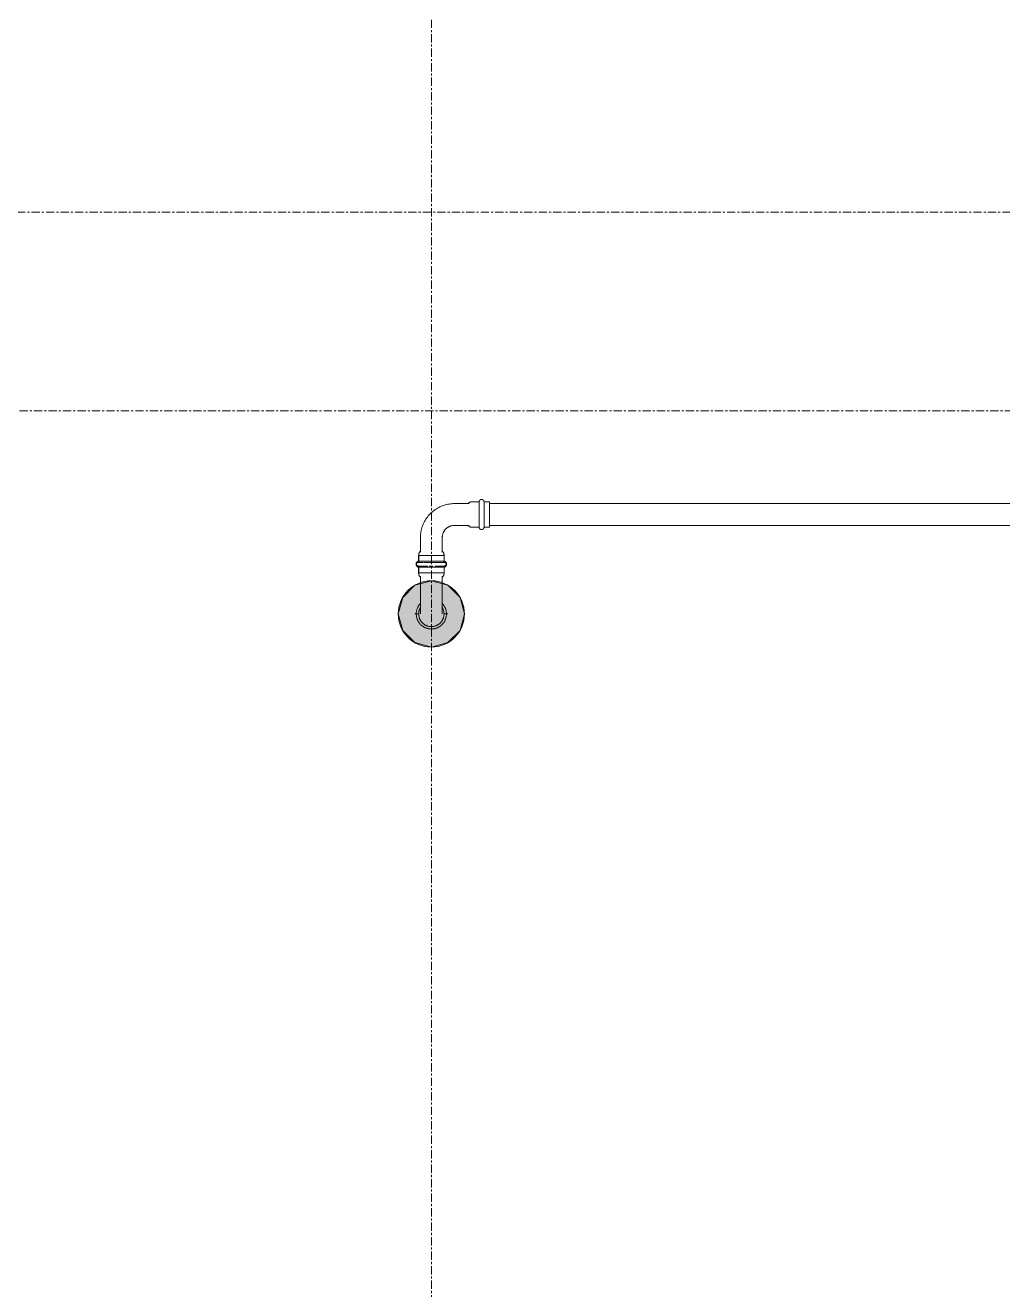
# Model space of a CAD drawing. Header units: inches. Extents: x -3679 to 241, y -496 to 1784.
# Drawn here: x -1932.5 to -1873.5, y 498.9 to 575.3 of the extents above; entities that cross this region are included whole.
import ezdxf

# ---------------------------------------------------------------- set-up
doc = ezdxf.new("R2010")
doc.units = ezdxf.units.IN
doc.header["$MEASUREMENT"] = 0
doc.linetypes.add('Grid Line', pattern=[0.875, 0.5, -0.125, 0.125, -0.125])
for name, color, linetype, lineweight in [('A-ANNO-NOTE', 250, 'Continuous', 9), ('P-PIPE', 1, 'Continuous', 9), ('P-PIPE-CNTR', 1, 'Continuous', 9), ('S-GRID', 8, 'Continuous', 9)]:
    doc.layers.add(name, color=color, linetype=linetype, lineweight=lineweight)

# ---------------------------------------------------------------- blocks, each defined once
blk = doc.blocks.new('Victaulic-VicPress316-Elbow 90-45deg Style P568_P571 - Standard-V22-SECOND LEVEL')
at = {"layer": 'P-PIPE'}
for p, q in [((-0.767, 3.52), (-0.767, 3.181)), ((0.766, 3.52), (-0.767, 3.52)), ((-0.767, 3.181), (0.766, 3.181)), ((0.766, 3.181), (0.766, 3.52)), ((-0.767, 2.869), (-0.767, 2.439)), ((0.766, 2.439), (0.766, 2.866)), ((-0.658, 2.278), (-0.658, 1.393)), ((0.657, 1.393), (0.657, 2.278)), ((-3.181, 0.766), (-3.52, 0.766)), ((-3.52, 0.766), (-3.52, -0.767)), ((-3.181, -0.767), (-3.181, 0.766)), ((-2.439, 0.766), (-2.89, 0.766)), ((-2.89, -0.767), (-2.89, 0.766)), ((-1.393, 0.657), (-2.278, 0.657)), ((-2.278, -0.658), (-1.393, -0.658)), ((-3.52, -0.767), (-3.181, -0.767)), ((-2.89, -0.767), (-2.439, -0.767))]:
    blk.add_line(p, q, dxfattribs=at)
at = {"layer": 'P-PIPE', "flags": 128}
for points in [[(-0.767, 2.89), (-0.772, 2.891), (-0.778, 2.891), (-0.784, 2.892), (-0.79, 2.892), (-0.795, 2.893), (-0.801, 2.895), (-0.807, 2.896), (-0.812, 2.898), (-0.818, 2.9), (-0.823, 2.902), (-0.828, 2.904), (-0.834, 2.907), (-0.839, 2.91), (-0.844, 2.913), (-0.849, 2.916), (-0.853, 2.919), (-0.858, 2.923), (-0.862, 2.927), (-0.867, 2.931), (-0.871, 2.935), (-0.875, 2.939), (-0.879, 2.943), (-0.882, 2.948), (-0.886, 2.953), (-0.889, 2.957), (-0.892, 2.962), (-0.895, 2.967), (-0.897, 2.973), (-0.9, 2.978), (-0.902, 2.983), (-0.904, 2.989), (-0.906, 2.994), (-0.907, 3), (-0.909, 3.006), (-0.91, 3.011), (-0.911, 3.017), (-0.911, 3.023), (-0.912, 3.029), (-0.912, 3.034), (-0.912, 3.04), (-0.912, 3.046), (-0.911, 3.052), (-0.91, 3.058), (-0.909, 3.063), (-0.908, 3.069), (-0.907, 3.075), (-0.905, 3.08), (-0.903, 3.086), (-0.901, 3.091), (-0.899, 3.097), (-0.896, 3.102), (-0.894, 3.107), (-0.891, 3.112), (-0.887, 3.117), (-0.884, 3.122), (-0.881, 3.126), (-0.877, 3.131), (-0.873, 3.135), (-0.869, 3.139), (-0.865, 3.143), (-0.86, 3.147), (-0.856, 3.151), (-0.851, 3.154), (-0.846, 3.158), (-0.842, 3.161), (-0.836, 3.164), (-0.831, 3.166), (-0.826, 3.169), (-0.821, 3.171), (-0.815, 3.173), (-0.81, 3.175), (-0.804, 3.177), (-0.798, 3.178), (-0.793, 3.179), (-0.787, 3.18), (-0.781, 3.181), (-0.775, 3.181), (-0.77, 3.181), (-0.767, 3.181)], [(0.766, 3.181), (0.766, 3.181), (0.764, 3.181), (0.761, 3.181), (0.757, 3.181), (0.751, 3.181), (0.745, 3.181), (0.737, 3.181), (0.728, 3.181), (0.717, 3.181), (0.706, 3.181), (0.693, 3.181), (0.68, 3.181), (0.665, 3.181), (0.649, 3.181), (0.633, 3.181), (0.615, 3.181), (0.596, 3.181), (0.576, 3.181), (0.556, 3.181), (0.534, 3.181), (0.512, 3.181), (0.488, 3.181), (0.464, 3.181), (0.44, 3.181), (0.414, 3.181), (0.388, 3.181), (0.361, 3.181), (0.334, 3.181), (0.306, 3.181), (0.278, 3.181), (0.249, 3.181), (0.22, 3.181), (0.19, 3.181), (0.16, 3.181), (0.13, 3.181), (0.1, 3.181), (0.069, 3.181), (0.039, 3.181), (0.008, 3.181), (-0.022, 3.181), (-0.053, 3.181), (-0.084, 3.181), (-0.114, 3.181), (-0.144, 3.181), (-0.174, 3.181), (-0.204, 3.181), (-0.233, 3.181), (-0.262, 3.181), (-0.291, 3.181), (-0.319, 3.181), (-0.347, 3.181), (-0.374, 3.181), (-0.4, 3.181), (-0.426, 3.181), (-0.451, 3.181), (-0.476, 3.181), (-0.499, 3.181), (-0.522, 3.181), (-0.544, 3.181), (-0.565, 3.181), (-0.585, 3.181), (-0.605, 3.181), (-0.623, 3.181), (-0.64, 3.181), (-0.657, 3.181), (-0.672, 3.181), (-0.686, 3.181), (-0.699, 3.181), (-0.711, 3.181), (-0.722, 3.181), (-0.732, 3.181), (-0.74, 3.181), (-0.748, 3.181), (-0.754, 3.181), (-0.759, 3.181), (-0.763, 3.181), (-0.765, 3.181), (-0.766, 3.181), (-0.767, 3.181)], [(-0.767, 3.181), (-0.766, 3.181), (-0.764, 3.181), (-0.761, 3.181), (-0.757, 3.181), (-0.751, 3.181), (-0.745, 3.181), (-0.737, 3.181), (-0.728, 3.181)], [(0.722, 3.181), (0.732, 3.181), (0.74, 3.181), (0.748, 3.181), (0.754, 3.181), (0.759, 3.181), (0.763, 3.181), (0.765, 3.181), (0.766, 3.181), (0.766, 3.181)], [(0.766, 3.181), (0.772, 3.181), (0.778, 3.181), (0.784, 3.18), (0.79, 3.18), (0.795, 3.179), (0.801, 3.177), (0.807, 3.176), (0.812, 3.174), (0.818, 3.172), (0.823, 3.17), (0.828, 3.168), (0.834, 3.165), (0.839, 3.162), (0.844, 3.159), (0.849, 3.156), (0.853, 3.153), (0.858, 3.149), (0.862, 3.145), (0.867, 3.141), (0.871, 3.137), (0.875, 3.133), (0.879, 3.129), (0.882, 3.124), (0.886, 3.119), (0.889, 3.115), (0.892, 3.11), (0.895, 3.105), (0.897, 3.099), (0.9, 3.094), (0.902, 3.089), (0.904, 3.083), (0.906, 3.078), (0.907, 3.072), (0.909, 3.066), (0.91, 3.061), (0.911, 3.055), (0.911, 3.049), (0.912, 3.043), (0.912, 3.038), (0.912, 3.032), (0.912, 3.026), (0.911, 3.02), (0.91, 3.014), (0.909, 3.009), (0.908, 3.003), (0.907, 2.997), (0.905, 2.992), (0.903, 2.986), (0.901, 2.981), (0.899, 2.975), (0.896, 2.97), (0.894, 2.965), (0.891, 2.96), (0.887, 2.955), (0.884, 2.95), (0.881, 2.946), (0.877, 2.941), (0.873, 2.937), (0.869, 2.933), (0.865, 2.929), (0.86, 2.925), (0.856, 2.921), (0.851, 2.918), (0.846, 2.914), (0.842, 2.911), (0.836, 2.908), (0.831, 2.906), (0.826, 2.903), (0.821, 2.901), (0.815, 2.899), (0.81, 2.897), (0.804, 2.895), (0.798, 2.894), (0.793, 2.893), (0.787, 2.892), (0.781, 2.891), (0.775, 2.891), (0.77, 2.891), (0.766, 2.89)], [(-0.767, 2.89), (-0.766, 2.89), (-0.764, 2.89), (-0.761, 2.89), (-0.757, 2.89), (-0.751, 2.89), (-0.745, 2.89), (-0.737, 2.89), (-0.728, 2.89), (-0.717, 2.89), (-0.706, 2.89), (-0.693, 2.89), (-0.68, 2.89), (-0.665, 2.89), (-0.649, 2.89), (-0.633, 2.89), (-0.615, 2.89), (-0.596, 2.89), (-0.576, 2.89), (-0.556, 2.89), (-0.54, 2.89)], [(-0.754, 2.89), (-0.759, 2.89), (-0.763, 2.89), (-0.765, 2.89), (-0.766, 2.89), (-0.767, 2.89)], [(-0.658, 2.221), (-0.666, 2.228), (-0.674, 2.235), (-0.682, 2.242), (-0.69, 2.25), (-0.698, 2.258), (-0.705, 2.266), (-0.711, 2.275), (-0.718, 2.283), (-0.724, 2.293), (-0.729, 2.302), (-0.735, 2.311), (-0.74, 2.321), (-0.744, 2.331), (-0.748, 2.341), (-0.752, 2.351), (-0.755, 2.362), (-0.758, 2.372), (-0.761, 2.383), (-0.763, 2.394), (-0.764, 2.404), (-0.765, 2.415), (-0.766, 2.426), (-0.767, 2.437), (-0.767, 2.439)], [(-0.534, 2.89), (-0.512, 2.89), (-0.488, 2.89), (-0.464, 2.89), (-0.44, 2.89), (-0.414, 2.89), (-0.388, 2.89), (-0.361, 2.89), (-0.334, 2.89), (-0.306, 2.89), (-0.278, 2.89), (-0.249, 2.89), (-0.22, 2.89), (-0.19, 2.89), (-0.16, 2.89), (-0.13, 2.89), (-0.1, 2.89), (-0.069, 2.89), (-0.039, 2.89), (-0.008, 2.89), (0.022, 2.89), (0.053, 2.89), (0.084, 2.89), (0.114, 2.89), (0.144, 2.89), (0.174, 2.89), (0.204, 2.89), (0.233, 2.89), (0.262, 2.89), (0.291, 2.89), (0.319, 2.89), (0.347, 2.89), (0.374, 2.89), (0.4, 2.89), (0.426, 2.89)], [(0.476, 2.89), (0.499, 2.89), (0.522, 2.89), (0.544, 2.89), (0.565, 2.89), (0.585, 2.89), (0.605, 2.89), (0.623, 2.89), (0.64, 2.89), (0.657, 2.89), (0.672, 2.89), (0.686, 2.89), (0.699, 2.89), (0.711, 2.89), (0.722, 2.89), (0.732, 2.89), (0.74, 2.89), (0.748, 2.89), (0.754, 2.89), (0.759, 2.89), (0.763, 2.89), (0.765, 2.89), (0.766, 2.89), (0.766, 2.89)], [(0.766, 2.439), (0.766, 2.428), (0.766, 2.417), (0.765, 2.406), (0.763, 2.396), (0.761, 2.385), (0.759, 2.374), (0.756, 2.364), (0.753, 2.353), (0.749, 2.343), (0.745, 2.333), (0.741, 2.323), (0.736, 2.313), (0.73, 2.304), (0.725, 2.294), (0.719, 2.285), (0.713, 2.276), (0.706, 2.268), (0.699, 2.259), (0.692, 2.251), (0.684, 2.244), (0.676, 2.236), (0.668, 2.229), (0.659, 2.222), (0.657, 2.221)], [(0.766, 2.89), (0.766, 2.89), (0.764, 2.89), (0.761, 2.89), (0.757, 2.89), (0.751, 2.89), (0.745, 2.89)], [(-3.181, 0.766), (-3.181, 0.772), (-3.181, 0.778), (-3.18, 0.784), (-3.18, 0.79), (-3.179, 0.795), (-3.177, 0.801), (-3.176, 0.807), (-3.174, 0.812), (-3.172, 0.818), (-3.17, 0.823), (-3.168, 0.828), (-3.165, 0.834), (-3.162, 0.839), (-3.159, 0.844), (-3.156, 0.849), (-3.153, 0.853), (-3.149, 0.858), (-3.145, 0.862), (-3.141, 0.867), (-3.137, 0.871), (-3.133, 0.875), (-3.129, 0.879), (-3.124, 0.882), (-3.119, 0.886), (-3.115, 0.889), (-3.11, 0.892), (-3.105, 0.895), (-3.099, 0.897), (-3.094, 0.9), (-3.089, 0.902), (-3.083, 0.904), (-3.078, 0.906), (-3.072, 0.907), (-3.066, 0.909), (-3.061, 0.91), (-3.055, 0.911), (-3.049, 0.911), (-3.043, 0.912), (-3.038, 0.912), (-3.032, 0.912), (-3.026, 0.912), (-3.02, 0.911), (-3.014, 0.91), (-3.009, 0.909), (-3.003, 0.908), (-2.997, 0.907), (-2.992, 0.905), (-2.986, 0.903), (-2.981, 0.901), (-2.975, 0.899), (-2.97, 0.896), (-2.965, 0.894), (-2.96, 0.891), (-2.955, 0.887), (-2.95, 0.884), (-2.946, 0.881), (-2.941, 0.877), (-2.937, 0.873), (-2.933, 0.869), (-2.929, 0.865), (-2.925, 0.86), (-2.921, 0.856), (-2.918, 0.851), (-2.914, 0.846), (-2.911, 0.842), (-2.908, 0.836), (-2.906, 0.831), (-2.903, 0.826), (-2.901, 0.821), (-2.899, 0.815), (-2.897, 0.81), (-2.895, 0.804), (-2.894, 0.798), (-2.893, 0.793), (-2.892, 0.787), (-2.891, 0.781), (-2.891, 0.775), (-2.891, 0.77), (-2.89, 0.766)], [(-3.181, 0.766), (-3.181, 0.766), (-3.181, 0.764), (-3.181, 0.761), (-3.181, 0.757), (-3.181, 0.751), (-3.181, 0.745), (-3.181, 0.737), (-3.181, 0.728), (-3.181, 0.717), (-3.181, 0.706), (-3.181, 0.693), (-3.181, 0.68), (-3.181, 0.665), (-3.181, 0.649), (-3.181, 0.633), (-3.181, 0.615), (-3.181, 0.596), (-3.181, 0.576), (-3.181, 0.556), (-3.181, 0.534), (-3.181, 0.512), (-3.181, 0.488), (-3.181, 0.464), (-3.181, 0.44), (-3.181, 0.414), (-3.181, 0.388), (-3.181, 0.361), (-3.181, 0.334), (-3.181, 0.306), (-3.181, 0.278), (-3.181, 0.249), (-3.181, 0.22), (-3.181, 0.19), (-3.181, 0.16), (-3.181, 0.13), (-3.181, 0.1), (-3.181, 0.069), (-3.181, 0.039), (-3.181, 0.008), (-3.181, -0.022), (-3.181, -0.053), (-3.181, -0.084), (-3.181, -0.114), (-3.181, -0.144), (-3.181, -0.174), (-3.181, -0.204), (-3.181, -0.233), (-3.181, -0.262), (-3.181, -0.291), (-3.181, -0.319), (-3.181, -0.347), (-3.181, -0.374), (-3.181, -0.4), (-3.181, -0.426), (-3.181, -0.451), (-3.181, -0.476), (-3.181, -0.499), (-3.181, -0.522), (-3.181, -0.544), (-3.181, -0.565), (-3.181, -0.585), (-3.181, -0.605), (-3.181, -0.623), (-3.181, -0.64), (-3.181, -0.657), (-3.181, -0.672), (-3.181, -0.686), (-3.181, -0.699), (-3.181, -0.711), (-3.181, -0.722), (-3.181, -0.732), (-3.181, -0.74), (-3.181, -0.748), (-3.181, -0.754), (-3.181, -0.759), (-3.181, -0.763), (-3.181, -0.765), (-3.181, -0.766), (-3.181, -0.767)], [(-3.181, 0.722), (-3.181, 0.732), (-3.181, 0.74), (-3.181, 0.748), (-3.181, 0.754), (-3.181, 0.759), (-3.181, 0.763), (-3.181, 0.765), (-3.181, 0.766), (-3.181, 0.766)], [(-2.89, -0.767), (-2.89, -0.766), (-2.89, -0.764), (-2.89, -0.761), (-2.89, -0.757), (-2.89, -0.751), (-2.89, -0.745), (-2.89, -0.737), (-2.89, -0.728), (-2.89, -0.717), (-2.89, -0.706), (-2.89, -0.693), (-2.89, -0.68), (-2.89, -0.665), (-2.89, -0.649), (-2.89, -0.633), (-2.89, -0.615), (-2.89, -0.596), (-2.89, -0.576), (-2.89, -0.556), (-2.89, -0.534), (-2.89, -0.512), (-2.89, -0.488), (-2.89, -0.464), (-2.89, -0.44), (-2.89, -0.414), (-2.89, -0.388), (-2.89, -0.361), (-2.89, -0.334), (-2.89, -0.306), (-2.89, -0.278), (-2.89, -0.249), (-2.89, -0.22), (-2.89, -0.19), (-2.89, -0.16), (-2.89, -0.13), (-2.89, -0.1), (-2.89, -0.069), (-2.89, -0.039), (-2.89, -0.008), (-2.89, 0.022), (-2.89, 0.053), (-2.89, 0.084), (-2.89, 0.114), (-2.89, 0.144), (-2.89, 0.174), (-2.89, 0.204), (-2.89, 0.233), (-2.89, 0.262), (-2.89, 0.291), (-2.89, 0.319), (-2.89, 0.347), (-2.89, 0.374), (-2.89, 0.4), (-2.89, 0.426), (-2.89, 0.451), (-2.89, 0.476), (-2.89, 0.499), (-2.89, 0.522), (-2.89, 0.544), (-2.89, 0.565), (-2.89, 0.585), (-2.89, 0.605), (-2.89, 0.623), (-2.89, 0.64), (-2.89, 0.657), (-2.89, 0.672), (-2.89, 0.686), (-2.89, 0.699), (-2.89, 0.711), (-2.89, 0.722), (-2.89, 0.732), (-2.89, 0.74), (-2.89, 0.748), (-2.89, 0.754), (-2.89, 0.759), (-2.89, 0.763), (-2.89, 0.765), (-2.89, 0.766), (-2.89, 0.766)], [(-2.89, 0.766), (-2.89, 0.766), (-2.89, 0.764), (-2.89, 0.761), (-2.89, 0.757), (-2.89, 0.751), (-2.89, 0.745), (-2.89, 0.737), (-2.89, 0.728)], [(-2.439, 0.766), (-2.428, 0.766), (-2.417, 0.766), (-2.406, 0.765), (-2.396, 0.763), (-2.385, 0.761), (-2.374, 0.759), (-2.364, 0.756), (-2.353, 0.753), (-2.343, 0.749), (-2.333, 0.745), (-2.323, 0.741), (-2.313, 0.736), (-2.304, 0.73), (-2.294, 0.725), (-2.285, 0.719), (-2.276, 0.713), (-2.268, 0.706), (-2.259, 0.699), (-2.251, 0.692), (-2.244, 0.684), (-2.236, 0.676), (-2.229, 0.668), (-2.222, 0.659), (-2.221, 0.657)], [(-0.658, 1.393), (-0.658, 1.364), (-0.66, 1.334), (-0.663, 1.305), (-0.667, 1.276), (-0.672, 1.247), (-0.679, 1.218), (-0.686, 1.19), (-0.695, 1.162), (-0.705, 1.134), (-0.716, 1.107), (-0.728, 1.08), (-0.741, 1.053), (-0.755, 1.028), (-0.77, 1.002), (-0.786, 0.978), (-0.803, 0.954), (-0.821, 0.931), (-0.84, 0.908), (-0.86, 0.886), (-0.881, 0.865), (-0.902, 0.845), (-0.924, 0.826), (-0.947, 0.808), (-0.971, 0.79), (-0.996, 0.774), (-1.021, 0.759), (-1.046, 0.744), (-1.073, 0.731), (-1.099, 0.719), (-1.126, 0.707), (-1.154, 0.697), (-1.182, 0.688), (-1.21, 0.681), (-1.239, 0.674), (-1.268, 0.668), (-1.297, 0.664), (-1.326, 0.661), (-1.356, 0.658), (-1.385, 0.658), (-1.393, 0.657)], [(-1.393, -0.658), (-1.311, -0.656), (-1.229, -0.651), (-1.148, -0.643), (-1.066, -0.631), (-0.986, -0.617), (-0.906, -0.599), (-0.826, -0.578), (-0.748, -0.553), (-0.671, -0.526), (-0.594, -0.496), (-0.52, -0.462), (-0.446, -0.426), (-0.374, -0.386), (-0.304, -0.344), (-0.235, -0.299), (-0.168, -0.252), (-0.104, -0.201), (-0.041, -0.149), (0.02, -0.093), (0.078, -0.036), (0.134, 0.024), (0.187, 0.087), (0.238, 0.151), (0.287, 0.217), (0.332, 0.285), (0.375, 0.355), (0.415, 0.427), (0.453, 0.5), (0.487, 0.574), (0.518, 0.65), (0.546, 0.727), (0.571, 0.805), (0.593, 0.884), (0.612, 0.964), (0.628, 1.044), (0.64, 1.126), (0.649, 1.207), (0.655, 1.289), (0.657, 1.371), (0.657, 1.393)], [(-3.181, -0.767), (-3.181, -0.766), (-3.181, -0.764), (-3.181, -0.761), (-3.181, -0.757), (-3.181, -0.751), (-3.181, -0.745), (-3.181, -0.737), (-3.181, -0.728)], [(-2.89, -0.722), (-2.89, -0.732), (-2.89, -0.74), (-2.89, -0.748), (-2.89, -0.754), (-2.89, -0.759), (-2.89, -0.763), (-2.89, -0.765), (-2.89, -0.766), (-2.89, -0.767)], [(-2.221, -0.658), (-2.228, -0.666), (-2.235, -0.674), (-2.242, -0.682), (-2.25, -0.69), (-2.258, -0.698), (-2.266, -0.705), (-2.275, -0.711), (-2.283, -0.718), (-2.293, -0.724), (-2.302, -0.729), (-2.311, -0.735), (-2.321, -0.74), (-2.331, -0.744), (-2.341, -0.748), (-2.351, -0.752), (-2.362, -0.755), (-2.372, -0.758), (-2.383, -0.761), (-2.394, -0.763), (-2.404, -0.764), (-2.415, -0.765), (-2.426, -0.766), (-2.437, -0.767), (-2.439, -0.767)], [(-2.89, -0.767), (-2.891, -0.772), (-2.891, -0.778), (-2.892, -0.784), (-2.892, -0.79), (-2.893, -0.795), (-2.895, -0.801), (-2.896, -0.807), (-2.898, -0.812), (-2.9, -0.818), (-2.902, -0.823), (-2.904, -0.828), (-2.907, -0.834), (-2.91, -0.839), (-2.913, -0.844), (-2.916, -0.849), (-2.919, -0.853), (-2.923, -0.858), (-2.927, -0.862), (-2.931, -0.867), (-2.935, -0.871), (-2.939, -0.875), (-2.943, -0.879), (-2.948, -0.882), (-2.953, -0.886), (-2.957, -0.889), (-2.962, -0.892), (-2.967, -0.895), (-2.973, -0.897), (-2.978, -0.9), (-2.983, -0.902), (-2.989, -0.904), (-2.994, -0.906), (-3, -0.907), (-3.006, -0.909), (-3.011, -0.91), (-3.017, -0.911), (-3.023, -0.911), (-3.029, -0.912), (-3.034, -0.912), (-3.04, -0.912), (-3.046, -0.912), (-3.052, -0.911), (-3.058, -0.91), (-3.063, -0.909), (-3.069, -0.908), (-3.075, -0.907), (-3.08, -0.905), (-3.086, -0.903), (-3.091, -0.901), (-3.097, -0.899), (-3.102, -0.896), (-3.107, -0.894), (-3.112, -0.891), (-3.117, -0.887), (-3.122, -0.884), (-3.126, -0.881), (-3.131, -0.877), (-3.135, -0.873), (-3.139, -0.869), (-3.143, -0.865), (-3.147, -0.86), (-3.151, -0.856), (-3.154, -0.851), (-3.158, -0.846), (-3.161, -0.842), (-3.164, -0.836), (-3.166, -0.831), (-3.169, -0.826), (-3.171, -0.821), (-3.173, -0.815), (-3.175, -0.81), (-3.177, -0.804), (-3.178, -0.798), (-3.179, -0.793), (-3.18, -0.787), (-3.181, -0.781), (-3.181, -0.775), (-3.181, -0.77), (-3.181, -0.767)]]:
    blk.add_lwpolyline(points, dxfattribs=at)
blk = doc.blocks.new('Victaulic-VicPress316-Elbow 90-45deg Style P568_P571 - Standard-V23-SECOND LEVEL')
at = {"layer": 'P-PIPE'}
for p, q in [((-1908.767, 543.263), (-1908.767, 542.924)), ((-1908, 543.263), (-1908.767, 543.263)), ((-1908.767, 542.924), (-1908, 542.924)), ((-1907.234, 543.263), (-1908, 543.263)), ((-1908, 542.924), (-1907.234, 542.924)), ((-1907.234, 542.924), (-1907.234, 543.263)), ((-1908.767, 542.599), (-1908.767, 542.182)), ((-1908.658, 542.027), (-1908.658, 541.136)), ((-1907.343, 541.136), (-1907.343, 542.03)), ((-1907.234, 542.182), (-1907.234, 542.608))]:
    blk.add_line(p, q, dxfattribs=at)
at = {"layer": 'P-PIPE', "flags": 128}
for points in [[(-1908.767, 542.633), (-1908.772, 542.633), (-1908.778, 542.634), (-1908.784, 542.634), (-1908.79, 542.635), (-1908.795, 542.636), (-1908.801, 542.637), (-1908.807, 542.639), (-1908.812, 542.641), (-1908.818, 542.643), (-1908.823, 542.645), (-1908.828, 542.647), (-1908.834, 542.65), (-1908.839, 542.653), (-1908.844, 542.656), (-1908.849, 542.659), (-1908.853, 542.662), (-1908.858, 542.666), (-1908.862, 542.669), (-1908.867, 542.673), (-1908.871, 542.677), (-1908.875, 542.682), (-1908.879, 542.686), (-1908.882, 542.691), (-1908.886, 542.695), (-1908.889, 542.7), (-1908.892, 542.705), (-1908.895, 542.71), (-1908.897, 542.715), (-1908.9, 542.721), (-1908.902, 542.726), (-1908.904, 542.732), (-1908.906, 542.737), (-1908.907, 542.743), (-1908.909, 542.748), (-1908.91, 542.754), (-1908.911, 542.76), (-1908.911, 542.766), (-1908.912, 542.771), (-1908.912, 542.777), (-1908.912, 542.783), (-1908.912, 542.789), (-1908.911, 542.795), (-1908.91, 542.8), (-1908.909, 542.806), (-1908.908, 542.812), (-1908.907, 542.817), (-1908.905, 542.823), (-1908.903, 542.829), (-1908.901, 542.834), (-1908.899, 542.839), (-1908.896, 542.845), (-1908.894, 542.85), (-1908.891, 542.855), (-1908.887, 542.86), (-1908.884, 542.864), (-1908.881, 542.869), (-1908.877, 542.874), (-1908.873, 542.878), (-1908.869, 542.882), (-1908.865, 542.886), (-1908.86, 542.89), (-1908.856, 542.894), (-1908.851, 542.897), (-1908.846, 542.9), (-1908.842, 542.903), (-1908.836, 542.906), (-1908.831, 542.909), (-1908.826, 542.912), (-1908.821, 542.914), (-1908.815, 542.916), (-1908.81, 542.918), (-1908.804, 542.919), (-1908.798, 542.921), (-1908.793, 542.922), (-1908.787, 542.923), (-1908.781, 542.924), (-1908.775, 542.924), (-1908.77, 542.924), (-1908.767, 542.924)], [(-1908, 542.924), (-1908.031, 542.924), (-1908.061, 542.924), (-1908.092, 542.924), (-1908.122, 542.924), (-1908.152, 542.924), (-1908.182, 542.924), (-1908.212, 542.924), (-1908.241, 542.924), (-1908.27, 542.924), (-1908.298, 542.924), (-1908.326, 542.924), (-1908.354, 542.924), (-1908.381, 542.924), (-1908.407, 542.924), (-1908.433, 542.924), (-1908.458, 542.924), (-1908.482, 542.924), (-1908.505, 542.924), (-1908.528, 542.924), (-1908.55, 542.924), (-1908.571, 542.924), (-1908.591, 542.924), (-1908.61, 542.924), (-1908.628, 542.924), (-1908.645, 542.924), (-1908.661, 542.924), (-1908.676, 542.924), (-1908.69, 542.924), (-1908.703, 542.924), (-1908.714, 542.924), (-1908.725, 542.924), (-1908.734, 542.924), (-1908.743, 542.924), (-1908.75, 542.924), (-1908.755, 542.924), (-1908.76, 542.924), (-1908.763, 542.924), (-1908.766, 542.924), (-1908.766, 542.924), (-1908.767, 542.924)], [(-1908.767, 542.924), (-1908.766, 542.924), (-1908.764, 542.924), (-1908.761, 542.924), (-1908.757, 542.924), (-1908.751, 542.924), (-1908.745, 542.924), (-1908.737, 542.924), (-1908.728, 542.924)], [(-1907.234, 542.924), (-1907.234, 542.924), (-1907.236, 542.924), (-1907.239, 542.924), (-1907.243, 542.924), (-1907.249, 542.924), (-1907.255, 542.924), (-1907.263, 542.924), (-1907.272, 542.924), (-1907.283, 542.924), (-1907.294, 542.924), (-1907.307, 542.924), (-1907.32, 542.924), (-1907.335, 542.924), (-1907.351, 542.924), (-1907.367, 542.924), (-1907.385, 542.924), (-1907.404, 542.924), (-1907.424, 542.924), (-1907.444, 542.924), (-1907.466, 542.924), (-1907.488, 542.924), (-1907.512, 542.924), (-1907.536, 542.924), (-1907.56, 542.924), (-1907.586, 542.924), (-1907.612, 542.924), (-1907.639, 542.924), (-1907.666, 542.924), (-1907.694, 542.924), (-1907.722, 542.924), (-1907.751, 542.924), (-1907.78, 542.924), (-1907.81, 542.924), (-1907.84, 542.924), (-1907.87, 542.924), (-1907.9, 542.924), (-1907.931, 542.924), (-1907.961, 542.924), (-1907.992, 542.924), (-1908, 542.924)], [(-1907.275, 542.924), (-1907.266, 542.924), (-1907.257, 542.924), (-1907.25, 542.924), (-1907.245, 542.924), (-1907.24, 542.924), (-1907.237, 542.924), (-1907.234, 542.924), (-1907.234, 542.924), (-1907.234, 542.924)], [(-1907.234, 542.924), (-1907.228, 542.924), (-1907.222, 542.924), (-1907.216, 542.923), (-1907.21, 542.922), (-1907.205, 542.921), (-1907.199, 542.92), (-1907.193, 542.919), (-1907.188, 542.917), (-1907.182, 542.915), (-1907.177, 542.913), (-1907.172, 542.91), (-1907.166, 542.908), (-1907.161, 542.905), (-1907.156, 542.902), (-1907.151, 542.899), (-1907.147, 542.896), (-1907.142, 542.892), (-1907.138, 542.888), (-1907.133, 542.884), (-1907.129, 542.88), (-1907.125, 542.876), (-1907.121, 542.872), (-1907.118, 542.867), (-1907.114, 542.862), (-1907.111, 542.857), (-1907.108, 542.852), (-1907.105, 542.847), (-1907.103, 542.842), (-1907.1, 542.837), (-1907.098, 542.832), (-1907.096, 542.826), (-1907.094, 542.821), (-1907.093, 542.815), (-1907.091, 542.809), (-1907.09, 542.804), (-1907.089, 542.798), (-1907.089, 542.792), (-1907.088, 542.786), (-1907.088, 542.78), (-1907.088, 542.775), (-1907.088, 542.769), (-1907.089, 542.763), (-1907.09, 542.757), (-1907.091, 542.751), (-1907.092, 542.746), (-1907.093, 542.74), (-1907.095, 542.735), (-1907.097, 542.729), (-1907.099, 542.724), (-1907.101, 542.718), (-1907.104, 542.713), (-1907.106, 542.708), (-1907.109, 542.703), (-1907.113, 542.698), (-1907.116, 542.693), (-1907.119, 542.689), (-1907.123, 542.684), (-1907.127, 542.68), (-1907.131, 542.676), (-1907.135, 542.672), (-1907.14, 542.668), (-1907.144, 542.664), (-1907.149, 542.661), (-1907.154, 542.657), (-1907.158, 542.654), (-1907.164, 542.651), (-1907.169, 542.649), (-1907.174, 542.646), (-1907.179, 542.644), (-1907.185, 542.642), (-1907.19, 542.64), (-1907.196, 542.638), (-1907.202, 542.637), (-1907.207, 542.636), (-1907.213, 542.635), (-1907.219, 542.634), (-1907.225, 542.634), (-1907.23, 542.633), (-1907.234, 542.633)], [(-1908.755, 542.633), (-1908.76, 542.633), (-1908.763, 542.633), (-1908.766, 542.633), (-1908.766, 542.633), (-1908.767, 542.633)], [(-1908.767, 542.633), (-1908.766, 542.633), (-1908.764, 542.633), (-1908.761, 542.633), (-1908.757, 542.633), (-1908.751, 542.633), (-1908.745, 542.633), (-1908.737, 542.633), (-1908.728, 542.633), (-1908.717, 542.633), (-1908.706, 542.633), (-1908.693, 542.633), (-1908.68, 542.633), (-1908.665, 542.633), (-1908.649, 542.633), (-1908.633, 542.633), (-1908.615, 542.633), (-1908.596, 542.633), (-1908.576, 542.633), (-1908.556, 542.633), (-1908.534, 542.633), (-1908.512, 542.633), (-1908.488, 542.633), (-1908.464, 542.633), (-1908.44, 542.633), (-1908.414, 542.633), (-1908.388, 542.633), (-1908.361, 542.633), (-1908.334, 542.633), (-1908.306, 542.633), (-1908.278, 542.633), (-1908.249, 542.633), (-1908.22, 542.633)], [(-1908.658, 541.964), (-1908.666, 541.971), (-1908.674, 541.978), (-1908.682, 541.985), (-1908.69, 541.993), (-1908.698, 542.001), (-1908.705, 542.009), (-1908.711, 542.017), (-1908.718, 542.026), (-1908.724, 542.035), (-1908.729, 542.045), (-1908.735, 542.054), (-1908.74, 542.064), (-1908.744, 542.074), (-1908.748, 542.084), (-1908.752, 542.094), (-1908.755, 542.105), (-1908.758, 542.115), (-1908.761, 542.126), (-1908.763, 542.136), (-1908.764, 542.147), (-1908.765, 542.158), (-1908.766, 542.169), (-1908.767, 542.18), (-1908.767, 542.182)], [(-1908.13, 542.633), (-1908.1, 542.633), (-1908.069, 542.633), (-1908.039, 542.633), (-1908.008, 542.633), (-1908, 542.633)], [(-1908, 542.633), (-1907.969, 542.633), (-1907.939, 542.633), (-1907.908, 542.633)], [(-1907.788, 542.633), (-1907.759, 542.633), (-1907.73, 542.633), (-1907.702, 542.633), (-1907.674, 542.633), (-1907.646, 542.633), (-1907.619, 542.633), (-1907.593, 542.633), (-1907.567, 542.633), (-1907.542, 542.633), (-1907.519, 542.633)], [(-1907.518, 542.633), (-1907.495, 542.633), (-1907.472, 542.633), (-1907.45, 542.633), (-1907.429, 542.633), (-1907.409, 542.633), (-1907.39, 542.633), (-1907.372, 542.633), (-1907.355, 542.633), (-1907.339, 542.633), (-1907.324, 542.633), (-1907.31, 542.633), (-1907.297, 542.633), (-1907.286, 542.633), (-1907.275, 542.633), (-1907.266, 542.633), (-1907.257, 542.633), (-1907.25, 542.633), (-1907.245, 542.633), (-1907.24, 542.633), (-1907.237, 542.633), (-1907.234, 542.633), (-1907.234, 542.633), (-1907.234, 542.633)], [(-1907.234, 542.182), (-1907.234, 542.171), (-1907.234, 542.16), (-1907.235, 542.149), (-1907.237, 542.138), (-1907.239, 542.128), (-1907.241, 542.117), (-1907.244, 542.106), (-1907.247, 542.096), (-1907.251, 542.086), (-1907.255, 542.076), (-1907.259, 542.066), (-1907.264, 542.056), (-1907.27, 542.046), (-1907.275, 542.037), (-1907.281, 542.028), (-1907.287, 542.019), (-1907.294, 542.01), (-1907.301, 542.002), (-1907.308, 541.994), (-1907.316, 541.986), (-1907.324, 541.979), (-1907.332, 541.972), (-1907.341, 541.965), (-1907.343, 541.964)], [(-1907.234, 542.633), (-1907.234, 542.633), (-1907.236, 542.633), (-1907.239, 542.633), (-1907.243, 542.633), (-1907.249, 542.633)], [(-1908.658, 541.136), (-1908.658, 541.08), (-1908.658, 541.024), (-1908.658, 540.969), (-1908.658, 540.914), (-1908.658, 540.859), (-1908.658, 540.805), (-1908.658, 540.751), (-1908.658, 540.698), (-1908.658, 540.645), (-1908.658, 540.593), (-1908.658, 540.542), (-1908.658, 540.493), (-1908.658, 540.444), (-1908.658, 540.396), (-1908.658, 540.349), (-1908.658, 540.304), (-1908.658, 540.26), (-1908.658, 540.217), (-1908.658, 540.176), (-1908.658, 540.137), (-1908.658, 540.099), (-1908.658, 540.062), (-1908.658, 540.028), (-1908.658, 539.995), (-1908.658, 539.964), (-1908.658, 539.934), (-1908.658, 539.907), (-1908.658, 539.882), (-1908.658, 539.859), (-1908.658, 539.837), (-1908.658, 539.818), (-1908.658, 539.801), (-1908.658, 539.786), (-1908.658, 539.774), (-1908.658, 539.763), (-1908.658, 539.755), (-1908.658, 539.749), (-1908.658, 539.745), (-1908.658, 539.743), (-1908.658, 539.743)], [(-1907.343, 539.743), (-1907.343, 539.744), (-1907.343, 539.747), (-1907.343, 539.753), (-1907.343, 539.761), (-1907.343, 539.771), (-1907.343, 539.783), (-1907.343, 539.797), (-1907.343, 539.814), (-1907.343, 539.832), (-1907.343, 539.853), (-1907.343, 539.875), (-1907.343, 539.9), (-1907.343, 539.927), (-1907.343, 539.956), (-1907.343, 539.986), (-1907.343, 540.018), (-1907.343, 540.053), (-1907.343, 540.089), (-1907.343, 540.126), (-1907.343, 540.165), (-1907.343, 540.206), (-1907.343, 540.248), (-1907.343, 540.292), (-1907.343, 540.337), (-1907.343, 540.383), (-1907.343, 540.431), (-1907.343, 540.479), (-1907.343, 540.529), (-1907.343, 540.58), (-1907.343, 540.631), (-1907.343, 540.683), (-1907.343, 540.736), (-1907.343, 540.79), (-1907.343, 540.844), (-1907.343, 540.899), (-1907.343, 540.954), (-1907.343, 541.009), (-1907.343, 541.065), (-1907.343, 541.121), (-1907.343, 541.136)], [(-1908.658, 540.375), (-1908.679, 540.352), (-1908.703, 540.324), (-1908.726, 540.295), (-1908.747, 540.266), (-1908.767, 540.236), (-1908.787, 540.204), (-1908.804, 540.173), (-1908.821, 540.14), (-1908.836, 540.107), (-1908.85, 540.073), (-1908.863, 540.039), (-1908.874, 540.004), (-1908.883, 539.969), (-1908.892, 539.934), (-1908.899, 539.898), (-1908.904, 539.862), (-1908.908, 539.825), (-1908.911, 539.789), (-1908.912, 539.753), (-1908.912, 539.716), (-1908.91, 539.68), (-1908.907, 539.643), (-1908.902, 539.607), (-1908.896, 539.571), (-1908.888, 539.536), (-1908.879, 539.5), (-1908.869, 539.465), (-1908.857, 539.431), (-1908.844, 539.397), (-1908.829, 539.363), (-1908.813, 539.33), (-1908.796, 539.298), (-1908.778, 539.267), (-1908.758, 539.236), (-1908.737, 539.206), (-1908.715, 539.177), (-1908.692, 539.149), (-1908.668, 539.122), (-1908.642, 539.095), (-1908.616, 539.07), (-1908.589, 539.046), (-1908.56, 539.023), (-1908.531, 539.001), (-1908.501, 538.981), (-1908.47, 538.961), (-1908.439, 538.943), (-1908.406, 538.926), (-1908.373, 538.911), (-1908.34, 538.896), (-1908.306, 538.883), (-1908.271, 538.872), (-1908.236, 538.862), (-1908.2, 538.853), (-1908.165, 538.846), (-1908.129, 538.84), (-1908.092, 538.836), (-1908.056, 538.833), (-1908.02, 538.831), (-1908, 538.831)], [(-1908.661, 540.131), (-1908.676, 540.104), (-1908.69, 540.077), (-1908.703, 540.049), (-1908.714, 540.021), (-1908.725, 539.992), (-1908.734, 539.963), (-1908.743, 539.933), (-1908.75, 539.903), (-1908.755, 539.873), (-1908.76, 539.843), (-1908.763, 539.812), (-1908.766, 539.782), (-1908.766, 539.751), (-1908.766, 539.72), (-1908.765, 539.69), (-1908.762, 539.659), (-1908.758, 539.629), (-1908.753, 539.599), (-1908.746, 539.569), (-1908.739, 539.539), (-1908.73, 539.51), (-1908.72, 539.481), (-1908.709, 539.452), (-1908.697, 539.424), (-1908.684, 539.396), (-1908.669, 539.369), (-1908.654, 539.343), (-1908.637, 539.317), (-1908.62, 539.292), (-1908.601, 539.267), (-1908.582, 539.244), (-1908.561, 539.221), (-1908.54, 539.199), (-1908.518, 539.178), (-1908.495, 539.157), (-1908.471, 539.138), (-1908.446, 539.12), (-1908.421, 539.102), (-1908.395, 539.086), (-1908.369, 539.071), (-1908.341, 539.057), (-1908.314, 539.043), (-1908.285, 539.031), (-1908.257, 539.021), (-1908.228, 539.011), (-1908.198, 539.002), (-1908.168, 538.995), (-1908.138, 538.989), (-1908.108, 538.984), (-1908.078, 538.98), (-1908.047, 538.978), (-1908.017, 538.976), (-1908, 538.976)], [(-1908, 538.831), (-1907.964, 538.832), (-1907.927, 538.834), (-1907.891, 538.837), (-1907.855, 538.842), (-1907.819, 538.849), (-1907.783, 538.857), (-1907.748, 538.866), (-1907.713, 538.877), (-1907.679, 538.889), (-1907.645, 538.903), (-1907.612, 538.918), (-1907.579, 538.934), (-1907.547, 538.951), (-1907.516, 538.97), (-1907.485, 538.99), (-1907.455, 539.011), (-1907.427, 539.034), (-1907.399, 539.057), (-1907.372, 539.082), (-1907.346, 539.107), (-1907.321, 539.134), (-1907.297, 539.162), (-1907.274, 539.19), (-1907.253, 539.22), (-1907.233, 539.25), (-1907.213, 539.281), (-1907.196, 539.313), (-1907.179, 539.345), (-1907.164, 539.379), (-1907.15, 539.412), (-1907.137, 539.447), (-1907.126, 539.481), (-1907.117, 539.516), (-1907.108, 539.552), (-1907.101, 539.588), (-1907.096, 539.624), (-1907.092, 539.66), (-1907.089, 539.696), (-1907.088, 539.733), (-1907.088, 539.769), (-1907.09, 539.806), (-1907.093, 539.842), (-1907.098, 539.878), (-1907.104, 539.914), (-1907.112, 539.95), (-1907.121, 539.985), (-1907.131, 540.02), (-1907.143, 540.055), (-1907.156, 540.089), (-1907.171, 540.122), (-1907.187, 540.155), (-1907.204, 540.187), (-1907.222, 540.219), (-1907.242, 540.25), (-1907.263, 540.28), (-1907.285, 540.309), (-1907.308, 540.337), (-1907.332, 540.364)], [(-1908, 538.976), (-1907.969, 538.977), (-1907.939, 538.979), (-1907.908, 538.982), (-1907.878, 538.986), (-1907.848, 538.992), (-1907.818, 538.998), (-1907.788, 539.006), (-1907.759, 539.015), (-1907.73, 539.025), (-1907.702, 539.037), (-1907.674, 539.049), (-1907.646, 539.063), (-1907.619, 539.078), (-1907.593, 539.093), (-1907.567, 539.11), (-1907.542, 539.128), (-1907.518, 539.147), (-1907.495, 539.167), (-1907.472, 539.187), (-1907.45, 539.209), (-1907.429, 539.231), (-1907.409, 539.254), (-1907.39, 539.278), (-1907.372, 539.303), (-1907.355, 539.329), (-1907.339, 539.355), (-1907.324, 539.382), (-1907.31, 539.409), (-1907.297, 539.437), (-1907.286, 539.465), (-1907.275, 539.494), (-1907.266, 539.523), (-1907.257, 539.553), (-1907.25, 539.582), (-1907.245, 539.613), (-1907.24, 539.643), (-1907.237, 539.673), (-1907.234, 539.704), (-1907.234, 539.735), (-1907.234, 539.765), (-1907.235, 539.796), (-1907.238, 539.826), (-1907.242, 539.857), (-1907.247, 539.887), (-1907.254, 539.917), (-1907.261, 539.947), (-1907.27, 539.976), (-1907.28, 540.005), (-1907.291, 540.034), (-1907.303, 540.062), (-1907.316, 540.089), (-1907.331, 540.116), (-1907.343, 540.137)]]:
    blk.add_lwpolyline(points, dxfattribs=at)

msp = doc.modelspace()

# ---------------------------------------------------------------- hatches: boundary and pattern name
at = {"layer": 'A-ANNO-NOTE'}
h = msp.add_hatch(color=256, dxfattribs=at)
edge = h.paths.add_edge_path(flags=0)
edge.add_arc((-1908, 539.743), 2, 0, 360)
msp.add_hatch(color=256, dxfattribs=at).paths.add_polyline_path([(-1908, 537.743), (-1907, 538.011), (-1906.268, 538.743), (-1906, 539.743), (-1906.268, 540.743), (-1907, 541.475), (-1908, 541.743), (-1909, 541.475), (-1909.732, 540.743), (-1910, 539.743), (-1909.732, 538.743), (-1909, 538.011)], flags=0)

# ---------------------------------------------------------------- linework, layer by layer
for p, q in [((-1909, 541.475), (-1909.732, 540.743)), ((-1908, 541.743), (-1909, 541.475)), ((-1907, 541.475), (-1908, 541.743)), ((-1906.268, 540.743), (-1907, 541.475)), ((-1909.732, 540.743), (-1910, 539.743)), ((-1906, 539.743), (-1906.268, 540.743)), ((-1910, 539.743), (-1909.732, 538.743)), ((-1906.268, 538.743), (-1906, 539.743)), ((-1909.732, 538.743), (-1909, 538.011)), ((-1907, 538.011), (-1906.268, 538.743)), ((-1909, 538.011), (-1908, 537.743)), ((-1908, 537.743), (-1907, 538.011))]:
    msp.add_line(p, q, dxfattribs=at)
msp.add_circle((-1908, 539.743), 2, dxfattribs=at)
at = {"layer": 'P-PIPE'}
for p, q in [((-1833.496, 546.4), (-1904.48, 546.4)), ((-1904.48, 545.085), (-1833.496, 545.085))]:
    msp.add_line(p, q, dxfattribs=at)
at = {"layer": 'P-PIPE-CNTR'}
for p, q in [((-1909, 539.743), (-1908.736, 539.743)), ((-1907.264, 539.743), (-1907, 539.743)), ((-1908, 538.743), (-1908, 539.005))]:
    msp.add_line(p, q, dxfattribs=at)
at = {"layer": 'S-GRID', "linetype": 'Grid Line'}
for p, q in [((-1908, 1771.743), (-1908, -484.257)), ((-3666.394, 564), (228, 564)), ((228, 552), (-3666.394, 552))]:
    msp.add_line(p, q, dxfattribs=at)

# ---------------------------------------------------------------- block references
at = {"layer": 'P-PIPE', "rotation": 180}
msp.add_blockref('Victaulic-VicPress316-Elbow 90-45deg Style P568_P571 - Standard-V22-SECOND LEVEL', (-1908, 545.743), dxfattribs=at)
at = {"layer": 'P-PIPE'}
msp.add_blockref('Victaulic-VicPress316-Elbow 90-45deg Style P568_P571 - Standard-V23-SECOND LEVEL', (0, 0), dxfattribs=at)

doc.saveas('drawing.dxf')
